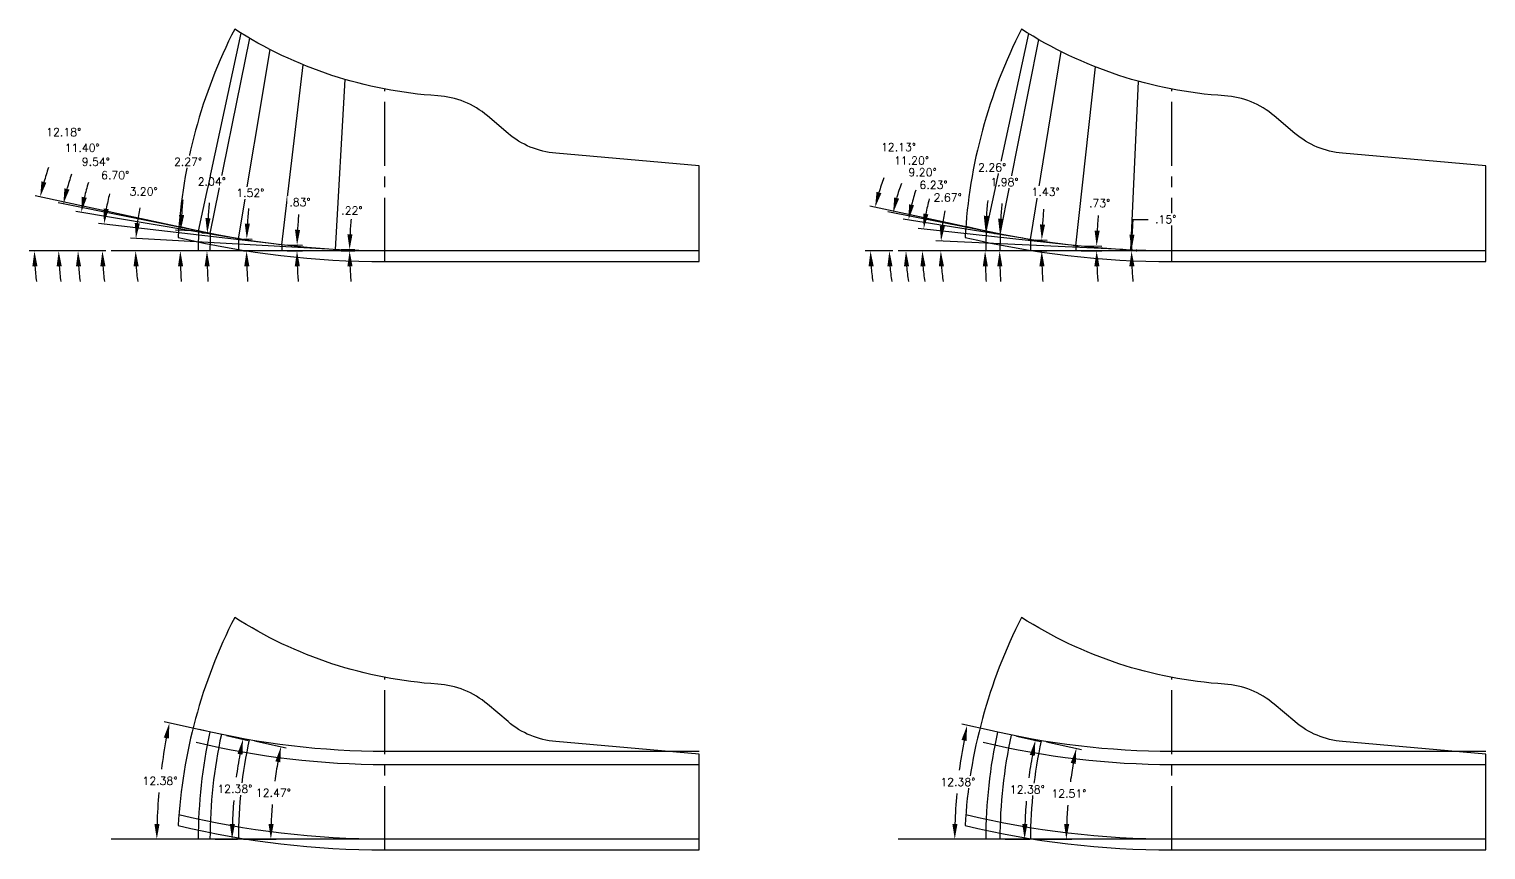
# Model space of a CAD drawing. Extents: x 34 to 204, y 6 to 38.
# Drawn here: x 186.94 to 204.05, y 5.53 to 15.17 of the extents above; entities that cross this region are included whole.
import ezdxf

# ---------------------------------------------------------------- set-up
doc = ezdxf.new("R2010")
doc.units = 0
doc.header["$MEASUREMENT"] = 0
doc.header["$PDMODE"] = 35
doc.linetypes.add('CENTER2', pattern=[1.125, 0.75, -0.125, 0.125, -0.125])
doc.layers.get('0').update_dxf_attribs({"linetype": 'CONTINUOUS'})
doc.layers.get('Defpoints').update_dxf_attribs({"color": 10, "linetype": 'CONTINUOUS'})
for name, color, linetype, true_color in [('Blade2', 7, 'CONTINUOUS', 0xcccc00), ('Blade6', 190, 'CONTINUOUS', 0x7f00ff), ('Blade7', 7, 'CONTINUOUS', 0xcc00cc)]:
    doc.layers.add(name, color=color, linetype=linetype, true_color=true_color)
doc.layers.add('CLine', color=5, linetype='CENTER2')
doc.styles.add('RomanS', font='romans')
doc.dimstyles.get("Standard").update_dxf_attribs({"dimtxt": 0.094, "dimasz": 0.18, "dimexe": 0.0625, "dimexo": 0.0625, "dimgap": 0.09, "dimtad": 0, "dimtih": 1, "dimtoh": 1, "dimdec": 4, "dimzin": 4, "dimdsep": 46, "dimtxsty": 'RomanS', "dimcen": 0.09, "dimazin": 1, "dimtfac": 1, "dimtdec": 4, "dimtofl": 0, "dimtmove": 0, "dimatfit": 1, "dimfxl": 1, "dimtfill": 1, "dimtolj": 1, "dimtzin": 0, "dimarcsym": 0})

# ---------------------------------------------------------------- blocks, each defined once
blk = doc.blocks.new('*D418')
at = {"layer": 'Blade6', "color": 0, "lineweight": -2, "transparency": 16777216}
for p, q in [((190.602, 12.585), (190.765, 12.584)), ((190.602, 12.569), (190.765, 12.569))]:
    blk.add_line(p, q, dxfattribs=at)
for start, end in [(174.7554, 177.2691), (182.5137, 185.0274)]:
    blk.add_arc((194.806, 12.569), 4.103, start, end, dxfattribs=at)
at = {"layer": 'Blade6', "color": 0, "transparency": 16777216}
for points in [[(190.737, 12.764), (190.677, 12.765), (190.703, 12.584)], [(190.677, 12.388), (190.737, 12.39), (190.703, 12.569)]]:
    blk.add_solid(points, dxfattribs=at)
at = {"layer": 'Defpoints', "color": 0, "transparency": 16777216}
for p in [(190.539, 12.585), (190.539, 12.569), (190.703, 12.574), (194.806, 12.569)]:
    blk.add_point(p, dxfattribs=at)
at = {"layer": 'Blade6', "color": 0, "transparency": 16777216, "insert": (190.73, 13.043), "char_height": 0.094, "attachment_point": 5, "style": 'RomanS', "bg_fill": 3, "box_fill_scale": 1.25, "bg_fill_color": 256, "bg_fill_true_color": 13158600, "bg_fill_transparency": 0}
blk.add_mtext('\\A1;.22°', dxfattribs=at)
blk = doc.blocks.new('*D419')
at = {"layer": 'Blade6', "color": 0, "lineweight": -2, "transparency": 16777216}
for p, q in [((189.969, 12.569), (190.148, 12.569)), ((189.97, 12.639), (190.148, 12.636))]:
    blk.add_line(p, q, dxfattribs=at)
for start, end in [(174.8008, 176.9857), (182.1848, 184.3697)]:
    blk.add_arc((194.806, 12.569), 4.721, start, end, dxfattribs=at)
at = {"layer": 'Blade6', "color": 0, "transparency": 16777216}
for points in [[(190.122, 12.816), (190.062, 12.818), (190.086, 12.637)], [(190.059, 12.388), (190.119, 12.39), (190.085, 12.569)]]:
    blk.add_solid(points, dxfattribs=at)
at = {"layer": 'Defpoints', "color": 0, "transparency": 16777216}
for p in [(189.907, 12.64), (189.907, 12.569), (190.085, 12.592), (194.806, 12.569)]:
    blk.add_point(p, dxfattribs=at)
at = {"layer": 'Blade6', "color": 0, "transparency": 16777216, "insert": (190.12, 13.142), "char_height": 0.094, "attachment_point": 5, "style": 'RomanS', "bg_fill": 3, "box_fill_scale": 1.25, "bg_fill_color": 256, "bg_fill_true_color": 13158600, "bg_fill_transparency": 0}
blk.add_mtext('\\A1;.83°', dxfattribs=at)
blk = doc.blocks.new('*D420')
at = {"layer": 'Blade6', "color": 0, "lineweight": -2, "transparency": 16777216}
for p, q in [((189.461, 12.711), (189.557, 12.708)), ((189.459, 12.569), (189.555, 12.569))]:
    blk.add_line(p, q, dxfattribs=at)
for start, end in [(174.5972, 176.5384), (181.9412, 183.8823)]:
    blk.add_arc((194.806, 12.569), 5.313, start, end, dxfattribs=at)
at = {"layer": 'Blade6', "color": 0, "transparency": 16777216}
for points in [[(189.532, 12.888), (189.472, 12.891), (189.495, 12.71)], [(189.466, 12.388), (189.526, 12.389), (189.493, 12.569)]]:
    blk.add_solid(points, dxfattribs=at)
at = {"layer": 'Defpoints', "color": 0, "transparency": 16777216}
for p in [(189.399, 12.712), (189.397, 12.569), (189.493, 12.616), (194.806, 12.569)]:
    blk.add_point(p, dxfattribs=at)
at = {"layer": 'Blade6', "color": 0, "transparency": 16777216, "insert": (189.537, 13.251), "char_height": 0.094, "attachment_point": 5, "style": 'RomanS', "bg_fill": 3, "box_fill_scale": 1.25, "bg_fill_color": 256, "bg_fill_true_color": 13158600, "bg_fill_transparency": 0}
blk.add_mtext('\\A1;1.52°', dxfattribs=at)
blk = doc.blocks.new('*D421')
at = {"layer": 'Blade6', "color": 0, "lineweight": -2, "transparency": 16777216}
for p, q in [((189.005, 12.776), (188.969, 12.777)), ((189.001, 12.569), (188.965, 12.569))]:
    blk.add_line(p, q, dxfattribs=at)
for start, end in [(174.3861, 176.171), (181.7849, 183.5697)]:
    blk.add_arc((194.806, 12.569), 5.778, start, end, dxfattribs=at)
at = {"layer": 'Blade6', "color": 0, "transparency": 16777216}
for points in [[(189.07, 12.953), (189.01, 12.956), (189.031, 12.775)], [(189, 12.388), (189.06, 12.389), (189.028, 12.569)]]:
    blk.add_solid(points, dxfattribs=at)
at = {"layer": 'Defpoints', "color": 0, "transparency": 16777216}
for p in [(189.067, 12.774), (189.028, 12.638), (189.063, 12.569), (194.806, 12.569)]:
    blk.add_point(p, dxfattribs=at)
at = {"layer": 'Blade6', "color": 0, "transparency": 16777216, "insert": (189.085, 13.383), "char_height": 0.094, "attachment_point": 5, "style": 'RomanS', "bg_fill": 3, "box_fill_scale": 1.25, "bg_fill_color": 256, "bg_fill_true_color": 13158600, "bg_fill_transparency": 0}
blk.add_mtext('\\A1;2.04°', dxfattribs=at)
blk = doc.blocks.new('*D422')
at = {"layer": 'Blade6', "color": 0, "lineweight": -2, "transparency": 16777216}
blk.add_line((190.446, 12.59), (188.131, 12.72), dxfattribs=at)
for start, end in [(168.9822, 172.8911), (183.9089, 187.8177)]:
    blk.add_arc((190.829, 12.569), 2.639, start, end, dxfattribs=at)
at = {"layer": 'Blade6', "color": 0, "transparency": 16777216}
for points in [[(188.24, 12.893), (188.18, 12.898), (188.194, 12.716)], [(188.166, 12.388), (188.226, 12.39), (188.19, 12.569)]]:
    blk.add_solid(points, dxfattribs=at)
at = {"layer": 'Defpoints', "color": 0, "transparency": 16777216}
for p in [(187.904, 12.569), (188.19, 12.618), (190.508, 12.587), (190.57, 12.583), (191.118, 12.569)]:
    blk.add_point(p, dxfattribs=at)
at = {"layer": 'Blade6', "color": 0, "transparency": 16777216, "insert": (188.284, 13.267), "char_height": 0.094, "attachment_point": 5, "style": 'RomanS', "bg_fill": 3, "box_fill_scale": 1.25, "bg_fill_color": 256, "bg_fill_true_color": 13158600, "bg_fill_transparency": 0}
blk.add_mtext('\\A1;3.20°', dxfattribs=at)
blk = doc.blocks.new('*D423')
at = {"layer": 'Blade6', "color": 0, "lineweight": -2, "transparency": 16777216}
for p, q in [((189.814, 12.651), (187.756, 12.893)), ((187.842, 12.569), (187.737, 12.569))]:
    blk.add_line(p, q, dxfattribs=at)
for start, end in [(165.6878, 169.4924), (183.8045, 187.6091)]:
    blk.add_arc((190.511, 12.569), 2.711, start, end, dxfattribs=at)
at = {"layer": 'Blade6', "color": 0, "transparency": 16777216}
for points in [[(187.875, 13.059), (187.815, 13.068), (187.818, 12.885)], [(187.776, 12.388), (187.836, 12.39), (187.8, 12.569)]]:
    blk.add_solid(points, dxfattribs=at)
at = {"layer": 'Defpoints', "color": 0, "transparency": 16777216}
for p in [(187.802, 12.675), (187.904, 12.569), (189.876, 12.643), (189.938, 12.636), (191.118, 12.569)]:
    blk.add_point(p, dxfattribs=at)
at = {"layer": 'Blade6', "color": 0, "transparency": 16777216, "insert": (187.95, 13.459), "char_height": 0.094, "attachment_point": 5, "style": 'RomanS', "bg_fill": 3, "box_fill_scale": 1.25, "bg_fill_color": 256, "bg_fill_true_color": 13158600, "bg_fill_transparency": 0}
blk.add_mtext('\\A1;6.70°', dxfattribs=at)
blk = doc.blocks.new('*D424')
at = {"layer": 'Blade6', "color": 0, "lineweight": -2, "transparency": 16777216}
for p, q in [((189.306, 12.728), (187.49, 13.033)), ((187.842, 12.569), (187.452, 12.569))]:
    blk.add_line(p, q, dxfattribs=at)
for start, end in [(162.925, 166.6918), (183.7668, 187.5336)]:
    blk.add_arc((190.253, 12.569), 2.738, start, end, dxfattribs=at)
at = {"layer": 'Blade6', "color": 0, "transparency": 16777216}
for points in [[(187.617, 13.193), (187.558, 13.205), (187.552, 13.023)], [(187.49, 12.388), (187.55, 12.39), (187.514, 12.569)]]:
    blk.add_solid(points, dxfattribs=at)
at = {"layer": 'Defpoints', "color": 0, "transparency": 16777216}
for p in [(187.518, 12.721), (189.368, 12.718), (189.429, 12.707), (187.904, 12.569), (191.118, 12.569)]:
    blk.add_point(p, dxfattribs=at)
at = {"layer": 'Blade6', "color": 0, "transparency": 16777216, "insert": (187.723, 13.617), "char_height": 0.094, "attachment_point": 5, "style": 'RomanS', "bg_fill": 3, "box_fill_scale": 1.25, "bg_fill_color": 256, "bg_fill_true_color": 13158600, "bg_fill_transparency": 0}
blk.add_mtext('\\A1;9.54°', dxfattribs=at)
blk = doc.blocks.new('*D425')
at = {"layer": 'Blade6', "color": 0, "lineweight": -2, "transparency": 16777216}
for p, q in [((188.975, 12.792), (187.281, 13.134)), ((187.842, 12.569), (187.225, 12.569))]:
    blk.add_line(p, q, dxfattribs=at)
for start, end in [(161.2157, 164.9057), (183.69, 187.3801)]:
    blk.add_arc((190.083, 12.569), 2.795, start, end, dxfattribs=at)
at = {"layer": 'Blade6', "color": 0, "transparency": 16777216}
for points in [[(187.413, 13.29), (187.354, 13.304), (187.342, 13.122)], [(187.263, 12.388), (187.323, 12.39), (187.287, 12.569)]]:
    blk.add_solid(points, dxfattribs=at)
at = {"layer": 'Defpoints', "color": 0, "transparency": 16777216}
for p in [(187.293, 12.754), (189.036, 12.78), (189.098, 12.768), (187.904, 12.569), (191.118, 12.569)]:
    blk.add_point(p, dxfattribs=at)
at = {"layer": 'Blade6', "color": 0, "transparency": 16777216, "insert": (187.563, 13.78), "char_height": 0.094, "attachment_point": 5, "style": 'RomanS', "bg_fill": 3, "box_fill_scale": 1.25, "bg_fill_color": 256, "bg_fill_true_color": 13158600, "bg_fill_transparency": 0}
blk.add_mtext('\\A1;11.40°', dxfattribs=at)
blk = doc.blocks.new('*D436')
at = {"layer": 'Blade7', "color": 0, "lineweight": -2, "transparency": 16777216}
for p, q in [((199.294, 12.629), (199.538, 12.626)), ((199.294, 12.569), (199.537, 12.569))]:
    blk.add_line(p, q, dxfattribs=at)
for start, end in [(174.7569, 177.0134), (182.2565, 184.513)]:
    blk.add_arc((204.046, 12.569), 4.571, start, end, dxfattribs=at)
at = {"layer": 'Blade7', "color": 0, "transparency": 16777216}
for points in [[(199.511, 12.806), (199.451, 12.808), (199.475, 12.627)], [(199.448, 12.388), (199.508, 12.39), (199.475, 12.569)]]:
    blk.add_solid(points, dxfattribs=at)
at = {"layer": 'Defpoints', "color": 0, "transparency": 16777216}
for p in [(199.231, 12.569), (199.232, 12.63), (199.475, 12.588), (204.046, 12.569)]:
    blk.add_point(p, dxfattribs=at)
at = {"layer": 'Blade7', "color": 0, "transparency": 16777216, "insert": (199.51, 13.131), "char_height": 0.094, "attachment_point": 5, "style": 'RomanS', "bg_fill": 3, "box_fill_scale": 1.25, "bg_fill_color": 256, "bg_fill_true_color": 13158600, "bg_fill_transparency": 0}
blk.add_mtext('\\A1;.73°', dxfattribs=at)
blk = doc.blocks.new('*D437')
at = {"layer": 'Blade7', "color": 0, "lineweight": -2, "transparency": 16777216}
for p, q in [((199.902, 12.94), (200.082, 12.94)), ((199.938, 12.58), (199.948, 12.58)), ((199.938, 12.569), (199.948, 12.569))]:
    blk.add_line(p, q, dxfattribs=at)
for start, end in [(174.8863, 179.8455), (174.8875, 177.3665), (182.479, 184.958)]:
    blk.add_arc((204.046, 12.569), 4.161, start, end, dxfattribs=at)
at = {"layer": 'Blade7', "color": 0, "transparency": 16777216}
for points in [[(199.919, 12.759), (199.86, 12.761), (199.885, 12.58)], [(199.859, 12.388), (199.919, 12.39), (199.885, 12.569)]]:
    blk.add_solid(points, dxfattribs=at)
at = {"layer": 'Defpoints', "color": 0, "transparency": 16777216}
for p in [(199.875, 12.58), (199.875, 12.569), (199.885, 12.573), (204.046, 12.569)]:
    blk.add_point(p, dxfattribs=at)
at = {"layer": 'Blade7', "color": 0, "transparency": 16777216, "insert": (200.286, 12.94), "char_height": 0.094, "attachment_point": 5, "style": 'RomanS', "bg_fill": 3, "box_fill_scale": 1.25, "bg_fill_color": 256, "bg_fill_true_color": 13158600, "bg_fill_transparency": 0}
blk.add_mtext('\\A1;.15°', dxfattribs=at)
blk = doc.blocks.new('*D438')
at = {"layer": 'Blade7', "color": 0, "lineweight": -2, "transparency": 16777216}
for p, q in [((198.763, 12.701), (198.894, 12.697)), ((198.761, 12.569), (198.892, 12.569))]:
    blk.add_line(p, q, dxfattribs=at)
for start, end in [(174.6164, 176.5936), (181.9773, 183.9546)]:
    blk.add_arc((204.046, 12.569), 5.216, start, end, dxfattribs=at)
at = {"layer": 'Blade7', "color": 0, "transparency": 16777216}
for points in [[(198.869, 12.878), (198.809, 12.88), (198.831, 12.699)], [(198.803, 12.388), (198.863, 12.389), (198.83, 12.569)]]:
    blk.add_solid(points, dxfattribs=at)
at = {"layer": 'Defpoints', "color": 0, "transparency": 16777216}
for p in [(198.7, 12.702), (198.698, 12.569), (198.83, 12.612), (204.046, 12.569)]:
    blk.add_point(p, dxfattribs=at)
at = {"layer": 'Blade7', "color": 0, "transparency": 16777216, "insert": (198.876, 13.262), "char_height": 0.094, "attachment_point": 5, "style": 'RomanS', "bg_fill": 3, "box_fill_scale": 1.25, "bg_fill_color": 256, "bg_fill_true_color": 13158600, "bg_fill_transparency": 0}
blk.add_mtext('\\A1;1.43°', dxfattribs=at)
blk = doc.blocks.new('*D439')
at = {"layer": 'Blade7', "color": 0, "lineweight": -2, "transparency": 16777216}
for p, q in [((198.281, 12.769), (198.276, 12.769)), ((198.277, 12.569), (198.273, 12.569))]:
    blk.add_line(p, q, dxfattribs=at)
for start, end in [(174.4033, 176.2095), (181.8062, 183.6124)]:
    blk.add_arc((204.046, 12.569), 5.71, start, end, dxfattribs=at)
at = {"layer": 'Blade7', "color": 0, "transparency": 16777216}
for points in [[(198.378, 12.945), (198.318, 12.948), (198.339, 12.767)], [(198.308, 12.388), (198.368, 12.389), (198.336, 12.569)]]:
    blk.add_solid(points, dxfattribs=at)
at = {"layer": 'Defpoints', "color": 0, "transparency": 16777216}
for p in [(198.343, 12.766), (198.336, 12.635), (198.34, 12.569), (204.046, 12.569)]:
    blk.add_point(p, dxfattribs=at)
at = {"layer": 'Blade7', "color": 0, "transparency": 16777216, "insert": (198.393, 13.378), "char_height": 0.094, "attachment_point": 5, "style": 'RomanS', "bg_fill": 3, "box_fill_scale": 1.25, "bg_fill_color": 256, "bg_fill_true_color": 13158600, "bg_fill_transparency": 0}
blk.add_mtext('\\A1;1.98°', dxfattribs=at)
blk = doc.blocks.new('*D440')
at = {"layer": 'Blade7', "color": 0, "lineweight": -2, "transparency": 16777216}
blk.add_line((199.782, 12.585), (197.585, 12.687), dxfattribs=at)
for start, end in [(168.9839, 173.158), (184.1741, 188.3482)]:
    blk.add_arc((200.117, 12.569), 2.471, start, end, dxfattribs=at)
at = {"layer": 'Blade7', "color": 0, "transparency": 16777216}
for points in [[(197.693, 12.861), (197.633, 12.866), (197.648, 12.684)], [(197.622, 12.388), (197.682, 12.39), (197.645, 12.569)]]:
    blk.add_solid(points, dxfattribs=at)
at = {"layer": 'Defpoints', "color": 0, "transparency": 16777216}
for p in [(197.144, 12.569), (197.646, 12.607), (199.844, 12.582), (199.906, 12.579), (200.358, 12.569)]:
    blk.add_point(p, dxfattribs=at)
at = {"layer": 'Blade7', "color": 0, "transparency": 16777216, "insert": (197.726, 13.196), "char_height": 0.094, "attachment_point": 5, "style": 'RomanS', "bg_fill": 3, "box_fill_scale": 1.25, "bg_fill_color": 256, "bg_fill_true_color": 13158600, "bg_fill_transparency": 0}
blk.add_mtext('\\A1;2.67°', dxfattribs=at)
blk = doc.blocks.new('*D441')
at = {"layer": 'Blade7', "color": 0, "lineweight": -2, "transparency": 16777216}
blk.add_line((199.138, 12.64), (197.381, 12.832), dxfattribs=at)
for start, end in [(165.0387, 169.4024), (184.3637, 188.7275)]:
    blk.add_arc((199.793, 12.569), 2.364, start, end, dxfattribs=at)
at = {"layer": 'Blade7', "color": 0, "transparency": 16777216}
for points in [[(197.499, 12.999), (197.44, 13.008), (197.443, 12.826)], [(197.406, 12.388), (197.466, 12.39), (197.429, 12.569)]]:
    blk.add_solid(points, dxfattribs=at)
at = {"layer": 'Defpoints', "color": 0, "transparency": 16777216}
for p in [(197.144, 12.569), (197.431, 12.655), (199.2, 12.634), (199.263, 12.627), (200.358, 12.569)]:
    blk.add_point(p, dxfattribs=at)
at = {"layer": 'Blade7', "color": 0, "transparency": 16777216, "insert": (197.56, 13.344), "char_height": 0.094, "attachment_point": 5, "style": 'RomanS', "bg_fill": 3, "box_fill_scale": 1.25, "bg_fill_color": 256, "bg_fill_true_color": 13158600, "bg_fill_transparency": 0}
blk.add_mtext('\\A1;6.23°', dxfattribs=at)
blk = doc.blocks.new('*D442')
at = {"layer": 'Blade7', "color": 0, "lineweight": -2, "transparency": 16777216}
blk.add_line((198.607, 12.717), (197.204, 12.944), dxfattribs=at)
for start, end in [(161.7842, 166.2939), (184.5097, 189.0194)]:
    blk.add_arc((199.524, 12.569), 2.287, start, end, dxfattribs=at)
at = {"layer": 'Blade7', "color": 0, "transparency": 16777216}
for points in [[(197.331, 13.105), (197.272, 13.117), (197.266, 12.934)], [(197.213, 12.388), (197.273, 12.39), (197.236, 12.569)]]:
    blk.add_solid(points, dxfattribs=at)
at = {"layer": 'Defpoints', "color": 0, "transparency": 16777216}
for p in [(197.24, 12.691), (198.669, 12.707), (198.731, 12.697), (197.144, 12.569), (200.358, 12.569)]:
    blk.add_point(p, dxfattribs=at)
at = {"layer": 'Blade7', "color": 0, "transparency": 16777216, "insert": (197.431, 13.493), "char_height": 0.094, "attachment_point": 5, "style": 'RomanS', "bg_fill": 3, "box_fill_scale": 1.25, "bg_fill_color": 256, "bg_fill_true_color": 13158600, "bg_fill_transparency": 0}
blk.add_mtext('\\A1;9.20°', dxfattribs=at)
blk = doc.blocks.new('*D443')
at = {"layer": 'Blade7', "color": 0, "lineweight": -2, "transparency": 16777216}
for p, q in [((198.251, 12.785), (197.024, 13.028)), ((197.081, 12.569), (196.979, 12.569))]:
    blk.add_line(p, q, dxfattribs=at)
for start, end in [(159.8287, 164.3147), (184.4859, 188.9718)]:
    blk.add_arc((199.341, 12.569), 2.3, start, end, dxfattribs=at)
at = {"layer": 'Blade7', "color": 0, "transparency": 16777216}
for points in [[(197.156, 13.184), (197.098, 13.198), (197.085, 13.016)], [(197.018, 12.388), (197.078, 12.39), (197.041, 12.569)]]:
    blk.add_solid(points, dxfattribs=at)
at = {"layer": 'Defpoints', "color": 0, "transparency": 16777216}
for p in [(197.046, 12.719), (198.312, 12.773), (198.374, 12.76), (197.144, 12.569), (200.358, 12.569)]:
    blk.add_point(p, dxfattribs=at)
at = {"layer": 'Blade7', "color": 0, "transparency": 16777216, "insert": (197.301, 13.63), "char_height": 0.094, "attachment_point": 5, "style": 'RomanS', "bg_fill": 3, "box_fill_scale": 1.25, "bg_fill_color": 256, "bg_fill_true_color": 13158600, "bg_fill_transparency": 0}
blk.add_mtext('\\A1;11.20°', dxfattribs=at)
blk = doc.blocks.new('*D459')
at = {"layer": 'Blade2', "color": 0, "lineweight": -2, "transparency": 16777216}
for p, q in [((198.086, 12.82), (196.813, 13.094)), ((197.081, 12.569), (196.757, 12.569))]:
    blk.add_line(p, q, dxfattribs=at)
for start, end in [(159.4005, 163.6355), (184.2349, 188.4699)]:
    blk.add_arc((199.256, 12.569), 2.436, start, end, dxfattribs=at)
at = {"layer": 'Blade2', "color": 0, "transparency": 16777216}
for points in [[(196.948, 13.248), (196.89, 13.263), (196.874, 13.081)], [(196.797, 12.388), (196.857, 12.39), (196.82, 12.569)]]:
    blk.add_solid(points, dxfattribs=at)
at = {"layer": 'Defpoints', "color": 0, "transparency": 16777216}
for p in [(196.826, 12.741), (198.148, 12.807), (198.209, 12.794), (197.144, 12.569), (200.358, 12.569)]:
    blk.add_point(p, dxfattribs=at)
at = {"layer": 'Blade2', "color": 0, "transparency": 16777216, "insert": (197.148, 13.789), "char_height": 0.094, "attachment_point": 5, "style": 'RomanS', "bg_fill": 3, "box_fill_scale": 1.25, "bg_fill_color": 256, "bg_fill_true_color": 13158600, "bg_fill_transparency": 0}
blk.add_mtext('\\A1;12.13°', dxfattribs=at)
blk = doc.blocks.new('*D460')
at = {"layer": 'Blade2', "color": 0, "lineweight": -2, "transparency": 16777216}
for p, q in [((198.116, 12.803), (198.108, 12.803)), ((198.111, 12.569), (198.103, 12.569))]:
    blk.add_line(p, q, dxfattribs=at)
for start, end in [(174.2315, 175.9854), (181.754, 183.5079)]:
    blk.add_arc((204.046, 12.569), 5.88, start, end, dxfattribs=at)
at = {"layer": 'Blade2', "color": 0, "transparency": 16777216}
for points in [[(198.21, 12.979), (198.15, 12.982), (198.17, 12.801)], [(198.138, 12.388), (198.198, 12.389), (198.165, 12.569)]]:
    blk.add_solid(points, dxfattribs=at)
at = {"layer": 'Defpoints', "color": 0, "transparency": 16777216}
for p in [(198.178, 12.801), (198.166, 12.646), (198.174, 12.569), (204.046, 12.569)]:
    blk.add_point(p, dxfattribs=at)
at = {"layer": 'Blade2', "color": 0, "transparency": 16777216, "insert": (198.248, 13.55), "char_height": 0.094, "attachment_point": 5, "style": 'RomanS', "bg_fill": 3, "box_fill_scale": 1.25, "bg_fill_color": 256, "bg_fill_true_color": 13158600, "bg_fill_transparency": 0}
blk.add_mtext('\\A1;2.26°', dxfattribs=at)
blk = doc.blocks.new('*D464')
at = {"layer": 'Blade2', "color": 0, "lineweight": -2, "transparency": 16777216}
for p, q in [((188.838, 12.822), (187.009, 13.217)), ((187.842, 12.569), (186.94, 12.569))]:
    blk.add_line(p, q, dxfattribs=at)
for start, end in [(160.9685, 164.3959), (183.4274, 186.8549)]:
    blk.add_arc((190.012, 12.569), 3.009, start, end, dxfattribs=at)
at = {"layer": 'Blade2', "color": 0, "transparency": 16777216}
for points in [[(187.142, 13.371), (187.084, 13.386), (187.07, 13.204)], [(186.978, 12.388), (187.038, 12.39), (187.002, 12.569)]]:
    blk.add_solid(points, dxfattribs=at)
at = {"layer": 'Defpoints', "color": 0, "transparency": 16777216}
for p in [(187.01, 12.782), (188.9, 12.809), (188.961, 12.796), (187.904, 12.569), (191.118, 12.569)]:
    blk.add_point(p, dxfattribs=at)
at = {"layer": 'Blade2', "color": 0, "transparency": 16777216, "insert": (187.346, 13.965), "char_height": 0.094, "attachment_point": 5, "style": 'RomanS', "bg_fill": 3, "box_fill_scale": 1.25, "bg_fill_color": 256, "bg_fill_true_color": 13158600, "bg_fill_transparency": 0}
blk.add_mtext('\\A1;12.18°', dxfattribs=at)
blk = doc.blocks.new('*D465')
at = {"layer": 'Blade2', "color": 0, "lineweight": -2, "transparency": 16777216}
for p, q in [((188.868, 12.805), (188.658, 12.813)), ((188.863, 12.569), (188.653, 12.569))]:
    blk.add_line(p, q, dxfattribs=at)
for start, end in [(174.3384, 176.0318), (181.6934, 183.3867)]:
    blk.add_arc((194.806, 12.569), 6.091, start, end, dxfattribs=at)
at = {"layer": 'Blade2', "color": 0, "transparency": 16777216}
for points in [[(188.76, 12.989), (188.7, 12.992), (188.72, 12.811)], [(188.688, 12.388), (188.748, 12.389), (188.715, 12.569)]]:
    blk.add_solid(points, dxfattribs=at)
at = {"layer": 'Defpoints', "color": 0, "transparency": 16777216}
for p in [(188.93, 12.802), (188.716, 12.65), (188.925, 12.569), (194.806, 12.569)]:
    blk.add_point(p, dxfattribs=at)
at = {"layer": 'Blade2', "color": 0, "transparency": 16777216, "insert": (188.806, 13.617), "char_height": 0.094, "attachment_point": 5, "style": 'RomanS', "bg_fill": 3, "box_fill_scale": 1.25, "bg_fill_color": 256, "bg_fill_true_color": 13158600, "bg_fill_transparency": 0}
blk.add_mtext('\\A1;2.27°', dxfattribs=at)
blk = doc.blocks.new('*D545')
at = {"color": 0, "lineweight": -2, "transparency": 16777216}
for p, q in [((189.585, 6.812), (189.958, 6.73)), ((189.459, 5.658), (189.84, 5.658))]:
    blk.add_line(p, q, dxfattribs=at)
for start, end in [(169.5788, 172.1908), (175.3321, 177.9487)]:
    blk.add_arc((194.806, 5.658), 5.028, start, end, dxfattribs=at)
at = {"color": 0, "transparency": 16777216}
for points in [[(189.831, 6.573), (189.89, 6.561), (189.897, 6.744)], [(189.811, 5.837), (189.751, 5.838), (189.778, 5.658)]]:
    blk.add_solid(points, dxfattribs=at)
at = {"layer": 'Defpoints', "color": 0, "transparency": 16777216}
for p in [(189.524, 6.826), (189.831, 6.385), (189.397, 5.658), (194.806, 5.658)]:
    blk.add_point(p, dxfattribs=at)
at = {"color": 0, "transparency": 16777216, "insert": (189.808, 6.204), "char_height": 0.094, "attachment_point": 5, "style": 'RomanS', "bg_fill": 3, "box_fill_scale": 1.25, "bg_fill_color": 256, "bg_fill_true_color": 13158600, "bg_fill_transparency": 0}
blk.add_mtext('\\A1;12.47°', dxfattribs=at)
blk = doc.blocks.new('*D546')
at = {"color": 0, "lineweight": -2, "transparency": 16777216}
for p, q in [((189.258, 6.875), (189.512, 6.819)), ((189.126, 5.658), (189.386, 5.658))]:
    blk.add_line(p, q, dxfattribs=at)
for start, end in [(169.5032, 172.3688), (175.2493, 178.1188)]:
    blk.add_arc((194.806, 5.658), 5.483, start, end, dxfattribs=at)
at = {"color": 0, "transparency": 16777216}
for points in [[(189.386, 6.662), (189.445, 6.651), (189.451, 6.833)], [(189.356, 5.837), (189.296, 5.838), (189.323, 5.658)]]:
    blk.add_solid(points, dxfattribs=at)
at = {"layer": 'Defpoints', "color": 0, "transparency": 16777216}
for p in [(189.197, 6.889), (189.38, 6.445), (189.063, 5.658), (194.806, 5.658)]:
    blk.add_point(p, dxfattribs=at)
at = {"color": 0, "transparency": 16777216, "insert": (189.355, 6.249), "char_height": 0.094, "attachment_point": 5, "style": 'RomanS', "bg_fill": 3, "box_fill_scale": 1.25, "bg_fill_color": 256, "bg_fill_true_color": 13158600, "bg_fill_transparency": 0}
blk.add_mtext('\\A1;12.38°', dxfattribs=at)
blk = doc.blocks.new('*D547')
at = {"color": 0, "lineweight": -2, "transparency": 16777216}
for p, q in [((198.886, 6.802), (199.297, 6.711)), ((198.761, 5.658), (199.182, 5.658))]:
    blk.add_line(p, q, dxfattribs=at)
for start, end in [(169.5883, 172.1417), (175.348, 177.9063)]:
    blk.add_arc((204.046, 5.658), 4.926, start, end, dxfattribs=at)
at = {"color": 0, "transparency": 16777216}
for points in [[(199.171, 6.554), (199.23, 6.542), (199.236, 6.724)], [(199.153, 5.837), (199.093, 5.838), (199.119, 5.658)]]:
    blk.add_solid(points, dxfattribs=at)
at = {"layer": 'Defpoints', "color": 0, "transparency": 16777216}
for p in [(198.825, 6.816), (199.171, 6.372), (198.698, 5.658), (204.046, 5.658)]:
    blk.add_point(p, dxfattribs=at)
at = {"color": 0, "transparency": 16777216, "insert": (199.149, 6.194), "char_height": 0.094, "attachment_point": 5, "style": 'RomanS', "bg_fill": 3, "box_fill_scale": 1.25, "bg_fill_color": 256, "bg_fill_true_color": 13158600, "bg_fill_transparency": 0}
blk.add_mtext('\\A1;12.51°', dxfattribs=at)
blk = doc.blocks.new('*D548')
at = {"color": 0, "lineweight": -2, "transparency": 16777216}
for p, q in [((198.533, 6.868), (198.816, 6.806)), ((198.402, 5.658), (198.692, 5.658))]:
    blk.add_line(p, q, dxfattribs=at)
for start, end in [(169.5223, 172.3491), (175.2649, 178.0958)]:
    blk.add_arc((204.046, 5.658), 5.416, start, end, dxfattribs=at)
at = {"color": 0, "transparency": 16777216}
for points in [[(198.69, 6.649), (198.749, 6.637), (198.755, 6.819)], [(198.662, 5.837), (198.602, 5.838), (198.629, 5.658)]]:
    blk.add_solid(points, dxfattribs=at)
at = {"layer": 'Defpoints', "color": 0, "transparency": 16777216}
for p in [(198.472, 6.881), (198.686, 6.435), (198.34, 5.658), (204.046, 5.658)]:
    blk.add_point(p, dxfattribs=at)
at = {"color": 0, "transparency": 16777216, "insert": (198.661, 6.242), "char_height": 0.094, "attachment_point": 5, "style": 'RomanS', "bg_fill": 3, "box_fill_scale": 1.25, "bg_fill_color": 256, "bg_fill_true_color": 13158600, "bg_fill_transparency": 0}
blk.add_mtext('\\A1;12.38°', dxfattribs=at)
blk = doc.blocks.new('*D549')
at = {"color": 0, "lineweight": -2, "transparency": 16777216}
for p, q in [((198.249, 6.93), (197.893, 7.008)), ((198.111, 5.658), (197.746, 5.658))]:
    blk.add_line(p, q, dxfattribs=at)
for start, end in [(169.2782, 172.5447), (175.0768, 178.3464)]:
    blk.add_arc((204.046, 5.658), 6.237, start, end, dxfattribs=at)
at = {"color": 0, "transparency": 16777216}
for points in [[(197.888, 6.824), (197.947, 6.812), (197.954, 6.994)], [(197.841, 5.837), (197.781, 5.838), (197.809, 5.658)]]:
    blk.add_solid(points, dxfattribs=at)
at = {"layer": 'Defpoints', "color": 0, "transparency": 16777216}
for p in [(198.31, 6.916), (197.873, 6.553), (198.174, 5.658), (204.046, 5.658)]:
    blk.add_point(p, dxfattribs=at)
at = {"color": 0, "transparency": 16777216, "insert": (197.845, 6.33), "char_height": 0.094, "attachment_point": 5, "style": 'RomanS', "bg_fill": 3, "box_fill_scale": 1.25, "bg_fill_color": 256, "bg_fill_true_color": 13158600, "bg_fill_transparency": 0}
blk.add_mtext('\\A1;12.38°', dxfattribs=at)
blk = doc.blocks.new('*D550')
at = {"color": 0, "lineweight": -2, "transparency": 16777216}
for p, q in [((189.001, 6.931), (188.525, 7.036)), ((188.863, 5.658), (188.376, 5.658))]:
    blk.add_line(p, q, dxfattribs=at)
for start, end in [(169.2438, 172.5705), (175.0507, 178.3802)]:
    blk.add_arc((194.806, 5.658), 6.367, start, end, dxfattribs=at)
at = {"color": 0, "transparency": 16777216}
for points in [[(188.521, 6.852), (188.58, 6.84), (188.587, 7.022)], [(188.471, 5.837), (188.411, 5.838), (188.439, 5.658)]]:
    blk.add_solid(points, dxfattribs=at)
at = {"layer": 'Defpoints', "color": 0, "transparency": 16777216}
for p in [(189.062, 6.918), (188.504, 6.571), (188.925, 5.658), (194.806, 5.658)]:
    blk.add_point(p, dxfattribs=at)
at = {"color": 0, "transparency": 16777216, "insert": (188.476, 6.344), "char_height": 0.094, "attachment_point": 5, "style": 'RomanS', "bg_fill": 3, "box_fill_scale": 1.25, "bg_fill_color": 256, "bg_fill_true_color": 13158600, "bg_fill_transparency": 0}
blk.add_mtext('\\A1;12.38°', dxfattribs=at)

msp = doc.modelspace()

# ---------------------------------------------------------------- linework, layer by layer
at = {"color": 0}
for p, q in [((191.11845, 12.5689), (187.90403, 12.5689)), ((200.35815, 12.5689), (197.14373, 12.5689)), ((191.11845, 5.65766), (187.90403, 5.65766)), ((200.35815, 5.65766), (197.14373, 5.65766))]:
    msp.add_line(p, q, dxfattribs=at)
at = {"color": 0, "flags": 128}
for points in [[(191.7377, 14.39154, -0.12752335), (189.35338, 15.17473, 0.10457938), (188.69061, 12.72844, 0.05839981), (191.11845, 12.4439), (194.80595, 12.4439), (194.80595, 13.5689), (193.12355, 13.71609, -0.15554789), (192.56304, 13.95036), (192.32171, 14.1555, 0.16158945)], [(200.9774, 14.39154, -0.12752335), (198.59308, 15.17473, 0.10457938), (197.93031, 12.72844, 0.05839981), (200.35815, 12.4439), (204.04565, 12.4439), (204.04565, 13.5689), (202.36324, 13.71609, -0.15554789), (201.80274, 13.95036), (201.56141, 14.1555, 0.16158945)], [(191.7377, 7.4803, -0.12752335), (189.35338, 8.26348, 0.10457938), (188.69061, 5.8172, 0.05839981), (191.11845, 5.53266), (194.80595, 5.53266), (194.80595, 6.65766), (193.12355, 6.80485, -0.15554789), (192.56304, 7.03911), (192.32171, 7.24425, 0.16158945)], [(200.9774, 7.4803, -0.12752335), (198.59308, 8.26348, 0.10457938), (197.93031, 5.8172, 0.05839981), (200.35815, 5.53266), (204.04565, 5.53266), (204.04565, 6.65766), (202.36324, 6.80485, -0.15554789), (201.80274, 7.03911), (201.56141, 7.24425, 0.16158945)]]:
    msp.add_lwpolyline(points, format="xyb", close=True, dxfattribs=at)
for centre, radius, start in [((194.80595, 5.65766), 5.88049, 167.624083), ((194.80595, 5.65766), 5.7426, 167.622038), ((204.04565, 5.65766), 5.8721, 167.624529), ((204.04565, 5.65766), 5.706, 167.618047), ((194.80595, 5.65766), 5.40917, 167.527537), ((204.04565, 5.65766), 5.34729, 167.494641)]:
    msp.add_arc(centre, radius, start, 180)
at = {"layer": 'Blade6'}
for p, q in [((189.067, 12.77374), (189.52951, 15.06665)), ((189.39868, 12.71243), (189.77201, 14.93352)), ((189.90744, 12.63982), (190.15619, 14.75637)), ((190.53929, 12.58508), (190.65098, 14.58285)), ((189.09764, 12.76756), (189.03637, 12.77992)), ((189.4295, 12.70725), (189.36786, 12.71761)), ((189.93847, 12.63617), (189.8764, 12.64347)), ((190.50809, 12.58682), (190.57049, 12.58334))]:
    msp.add_line(p, q, dxfattribs=at)
for radius, start in [(5.7426, 177.955832), (5.40917, 178.479523), (4.89903, 179.17054), (4.26669, 179.782754)]:
    msp.add_arc((194.80595, 12.5689), radius, start, 180, dxfattribs=at)
at = {"layer": 'Blade7'}
for p, q in [((198.34307, 12.76647), (198.79547, 15.05138)), ((198.70002, 12.70226), (199.05751, 14.9103)), ((199.23156, 12.63025), (199.46094, 14.73018)), ((199.87522, 12.58015), (199.96752, 14.56102)), ((198.31241, 12.77254), (198.37372, 12.7604)), ((198.66918, 12.70725), (198.73087, 12.69726)), ((199.20049, 12.63364), (199.26262, 12.62686)), ((199.844, 12.5816), (199.90643, 12.57869))]:
    msp.add_line(p, q, dxfattribs=at)
for radius, start in [(5.706, 178.015738), (5.34729, 178.570944), (4.81448, 179.269898), (4.17044, 179.845501)]:
    msp.add_arc((204.04565, 12.5689), radius, start, 180, dxfattribs=at)
at = {"layer": 'CLine'}
for p, q in [((191.11845, 12.4439), (191.11845, 14.47008)), ((200.35815, 12.4439), (200.35815, 14.47008)), ((191.11845, 5.53266), (191.11845, 7.55883)), ((200.35815, 5.53266), (200.35815, 7.55883))]:
    msp.add_line(p, q, dxfattribs=at)
at = {"layer": 'CLine', "color": 1, "linetype": 'Continuous', "flags": 128}
for points in [[(194.80595, 12.5689), (191.11845, 12.5689, -0.0589088), (188.69904, 12.85494)], [(204.04565, 12.5689), (200.35815, 12.5689, -0.0589088), (197.93874, 12.85494)], [(194.80595, 6.68891), (191.11845, 6.68891, -0.0589088), (188.93952, 6.94652, -0.0589088)], [(204.04565, 6.68891), (200.35815, 6.68891, -0.0589088), (198.17922, 6.94652, -0.0589088)], [(194.80595, 6.53266), (191.11845, 6.53266, -0.0589088), (188.90309, 6.79457, -0.0589088)], [(204.04565, 6.53266), (200.35815, 6.53266, -0.0589088), (198.14278, 6.79457, -0.0589088)], [(194.80595, 5.65766), (191.11845, 5.65766, -0.0589088), (188.69904, 5.9437)], [(204.04565, 5.65766), (200.35815, 5.65766, -0.0589088), (197.93874, 5.9437)]]:
    msp.add_lwpolyline(points, format="xyb", dxfattribs=at)

# ---------------------------------------------------------------- next in the draw order: dimensions: what is measured, and where the dimension line sits
for base, center, p1, p2, picture, middle in [((189.83078, 6.38478), (194.80595, 5.65766), (189.52443, 6.82588), (189.39677, 5.65766), '*D545', (189.80768, 6.20384)), ((199.17149, 6.37193), (204.04565, 5.65766), (198.82522, 6.81551), (198.69836, 5.65766), '*D547', (199.14874, 6.19419))]:
    dim = msp.add_angular_dim_3p(base=base, center=center, p1=p1, p2=p2, dimstyle='Standard')
    dim.commit()
    dim.dimension.update_dxf_attribs({"geometry": picture, "text_midpoint": middle})
at = {"layer": 'Blade6'}
dim = msp.add_angular_dim_3p(base=(190.70278, 12.57409), center=(194.80595, 12.5689), p1=(190.53929, 12.58508), p2=(190.53926, 12.5689), dimstyle='Standard', dxfattribs=at)
dim.commit()
dim.dimension.update_dxf_attribs({"geometry": '*D418', "text_midpoint": (190.73023, 13.04271), "dimtype": 165})
at = {"layer": 'Blade7'}
dim = msp.add_angular_dim_3p(base=(199.47496, 12.58832), center=(204.04565, 12.5689), p1=(199.23156, 12.63025), p2=(199.23117, 12.5689), dimstyle='Standard', dxfattribs=at)
dim.commit()
dim.dimension.update_dxf_attribs({"geometry": '*D436', "text_midpoint": (199.50963, 13.13114), "dimtype": 165})

# ---------------------------------------------------------------- next in the draw order: dimensions: what is measured, and where the dimension line sits
for base, center, p1, p2, picture, middle in [((189.38016, 6.44455), (194.80595, 5.65766), (189.19684, 6.88864), (189.06335, 5.65766), '*D546', (189.35535, 6.24872)), ((198.68552, 6.43528), (204.04565, 5.65766), (198.47237, 6.88118), (198.33964, 5.65766), '*D548', (198.66099, 6.24176))]:
    dim = msp.add_angular_dim_3p(base=base, center=center, p1=p1, p2=p2, dimstyle='Standard')
    dim.commit()
    dim.dimension.update_dxf_attribs({"geometry": picture, "text_midpoint": middle})
at = {"layer": 'Blade6'}
dim = msp.add_angular_dim_3p(base=(190.08537, 12.59168), center=(194.80595, 12.5689), p1=(189.90744, 12.63982), p2=(189.90692, 12.5689), dimstyle='Standard', dxfattribs=at)
dim.commit()
dim.dimension.update_dxf_attribs({"geometry": '*D419', "text_midpoint": (190.12027, 13.14235), "dimtype": 165})
at = {"layer": 'Blade7'}
dim = msp.add_angular_dim_3p(base=(199.88511, 12.57264), center=(204.04565, 12.5689), p1=(199.87522, 12.58015), p2=(199.8752, 12.5689), dimstyle='Standard', dxfattribs=at)
dim.commit()
dim.dimension.update_dxf_attribs({"geometry": '*D437', "text_midpoint": (200.28581, 12.93974)})

# ---------------------------------------------------------------- next in the draw order: dimensions: what is measured, and where the dimension line sits
for base, center, p1, p2, picture, middle in [((188.50446, 6.5714), (194.80595, 5.65766), (189.06211, 6.91799), (188.92546, 5.65766), '*D550', (188.47566, 6.344)), ((197.87327, 6.55264), (204.04565, 5.65766), (198.30999, 6.91615), (198.17355, 5.65766), '*D549', (197.84505, 6.32991))]:
    dim = msp.add_angular_dim_3p(base=base, center=center, p1=p1, p2=p2, dimstyle='Standard')
    dim.commit()
    dim.dimension.update_dxf_attribs({"geometry": picture, "text_midpoint": middle})
at = {"layer": 'Blade6'}
dim = msp.add_angular_dim_3p(base=(189.49298, 12.6159), center=(194.80595, 12.5689), p1=(189.39868, 12.71243), p2=(189.39677, 12.5689), dimstyle='Standard', dxfattribs=at)
dim.commit()
dim.dimension.update_dxf_attribs({"geometry": '*D420', "text_midpoint": (189.53671, 13.25078), "dimtype": 165})
at = {"layer": 'Blade7'}
dim = msp.add_angular_dim_3p(base=(198.82974, 12.61227), center=(204.04565, 12.5689), p1=(198.70002, 12.70226), p2=(198.69836, 12.5689), dimstyle='Standard', dxfattribs=at)
dim.commit()
dim.dimension.update_dxf_attribs({"geometry": '*D438', "text_midpoint": (198.87575, 13.26154), "dimtype": 165})

# ---------------------------------------------------------------- next in the draw order: dimensions: what is measured, and where the dimension line sits
at = {"layer": 'Blade6'}
dim = msp.add_angular_dim_3p(base=(189.02793, 12.63762), center=(194.80595, 12.5689), p1=(189.067, 12.77374), p2=(189.06335, 12.5689), dimstyle='Standard', dxfattribs=at)
dim.commit()
dim.dimension.update_dxf_attribs({"geometry": '*D421', "text_midpoint": (189.08511, 13.38266), "dimtype": 165})
at = {"layer": 'Blade7'}
dim = msp.add_angular_dim_3p(base=(198.33588, 12.63482), center=(204.04565, 12.5689), p1=(198.34307, 12.76647), p2=(198.33964, 12.5689), dimstyle='Standard', dxfattribs=at)
dim.commit()
dim.dimension.update_dxf_attribs({"geometry": '*D439', "text_midpoint": (198.39316, 13.37831), "dimtype": 165})

# ---------------------------------------------------------------- next in the draw order: dimensions: what is measured, and where the dimension line sits
at = {"layer": 'Blade6'}
dim = msp.add_angular_dim_2l(base=(188.190159, 12.618029), line1=((191.118449, 12.568902), (187.904034, 12.568902)), line2=((190.508087, 12.586825), (190.57049, 12.583336)), dimstyle='Standard', dxfattribs=at)
dim.commit()
dim.dimension.update_dxf_attribs({"geometry": '*D422', "text_midpoint": (188.283617, 13.266654), "dimtype": 162})
at = {"layer": 'Blade7'}
dim = msp.add_angular_dim_2l(base=(197.64553, 12.60726), line1=((200.35815, 12.5689), (197.14373, 12.5689)), line2=((199.844, 12.5816), (199.90643, 12.57869)), dimstyle='Standard', dxfattribs=at)
dim.commit()
dim.dimension.update_dxf_attribs({"geometry": '*D440', "text_midpoint": (197.726, 13.19555), "dimtype": 162})

# ---------------------------------------------------------------- next in the draw order: dimensions: what is measured, and where the dimension line sits
at = {"layer": 'Blade6'}
dim = msp.add_angular_dim_2l(base=(187.80166, 12.674607), line1=((191.118449, 12.568902), (187.904034, 12.568902)), line2=((189.938471, 12.636175), (189.876399, 12.64347)), dimstyle='Standard', dxfattribs=at)
dim.commit()
dim.dimension.update_dxf_attribs({"geometry": '*D423', "text_midpoint": (187.949893, 13.459063), "dimtype": 162})
at = {"layer": 'Blade7'}
dim = msp.add_angular_dim_2l(base=(197.43077, 12.65462), line1=((200.35815, 12.5689), (197.14373, 12.5689)), line2=((199.20049, 12.63364), (199.26262, 12.62686)), dimstyle='Standard', dxfattribs=at)
dim.commit()
dim.dimension.update_dxf_attribs({"geometry": '*D441', "text_midpoint": (197.56006, 13.34446), "dimtype": 162})

# ---------------------------------------------------------------- next in the draw order: dimensions: what is measured, and where the dimension line sits
at = {"layer": 'Blade6'}
dim = msp.add_angular_dim_2l(base=(187.51837, 12.72083), line1=((191.11845, 12.5689), (187.90403, 12.5689)), line2=((189.4295, 12.70725), (189.36786, 12.71761)), dimstyle='Standard', dxfattribs=at)
dim.commit()
dim.dimension.update_dxf_attribs({"geometry": '*D424', "text_midpoint": (187.72252, 13.61665), "dimtype": 162})
at = {"layer": 'Blade7'}
dim = msp.add_angular_dim_2l(base=(197.23951, 12.69123), line1=((200.35815, 12.5689), (197.14373, 12.5689)), line2=((198.66918, 12.70725), (198.73087, 12.69726)), dimstyle='Standard', dxfattribs=at)
dim.commit()
dim.dimension.update_dxf_attribs({"geometry": '*D442', "text_midpoint": (197.43137, 13.49338), "dimtype": 162})

# ---------------------------------------------------------------- next in the draw order: dimensions: what is measured, and where the dimension line sits
at = {"layer": 'Blade6'}
dim = msp.add_angular_dim_2l(base=(187.293286, 12.754231), line1=((191.118449, 12.568902), (187.904034, 12.568902)), line2=((189.097637, 12.767561), (189.036371, 12.779919)), dimstyle='Standard', dxfattribs=at)
dim.commit()
dim.dimension.update_dxf_attribs({"geometry": '*D425', "text_midpoint": (187.562992, 13.779744), "dimtype": 162})
at = {"layer": 'Blade7'}
dim = msp.add_angular_dim_2l(base=(197.04619, 12.71863), line1=((200.35815, 12.5689), (197.14373, 12.5689)), line2=((198.31241, 12.77254), (198.37372, 12.7604)), dimstyle='Standard', dxfattribs=at)
dim.commit()
dim.dimension.update_dxf_attribs({"geometry": '*D443', "text_midpoint": (197.30098, 13.63045), "dimtype": 162})

# ---------------------------------------------------------------- next in the draw order: linework, layer by layer
at = {"layer": 'Blade2'}
for p, q in [((188.93009, 12.80232), (189.43141, 15.1256)), ((198.17812, 12.80053), (198.67704, 15.12195)), ((188.96064, 12.79573), (188.89955, 12.80891)), ((198.14756, 12.80709), (198.20867, 12.79396))]:
    msp.add_line(p, q, dxfattribs=at)
for centre, radius, start in [((194.80595, 12.5689), 5.88049, 177.725145), ((204.04565, 12.5689), 5.8721, 177.7394)]:
    msp.add_arc(centre, radius, start, 180, dxfattribs=at)

# ---------------------------------------------------------------- next in the draw order: dimensions: what is measured, and where the dimension line sits
for base, line1, line2, picture, middle in [((187.00991, 12.781916), ((191.118449, 12.568902), (187.904034, 12.568902)), ((188.960641, 12.795727), (188.899548, 12.80891)), '*D464', (187.345895, 13.965213)), ((196.82606, 12.74065), ((200.35815, 12.5689), (197.14373, 12.5689)), ((198.14756, 12.80709), (198.20867, 12.79396)), '*D459', (197.14765, 13.78908))]:
    dim = msp.add_angular_dim_2l(base=base, line1=line1, line2=line2, dimstyle='Standard', dxfattribs=at)
    dim.commit()
    dim.dimension.update_dxf_attribs({"geometry": picture, "text_midpoint": middle, "dimtype": 162})

# ---------------------------------------------------------------- next in the draw order: dimensions: what is measured, and where the dimension line sits
for base, center, p1, p2, picture, middle in [((188.71591, 12.64951), (194.80595, 12.5689), (188.93009, 12.80232), (188.92546, 12.5689), '*D465', (188.8063, 13.61736)), ((198.16595, 12.64623), (204.04565, 12.5689), (198.17812, 12.80053), (198.17355, 12.5689), '*D460', (198.24783, 13.54977))]:
    dim = msp.add_angular_dim_3p(base=base, center=center, p1=p1, p2=p2, dimstyle='Standard', dxfattribs=at)
    dim.commit()
    dim.dimension.update_dxf_attribs({"geometry": picture, "text_midpoint": middle, "dimtype": 165})

doc.saveas('drawing.dxf')
